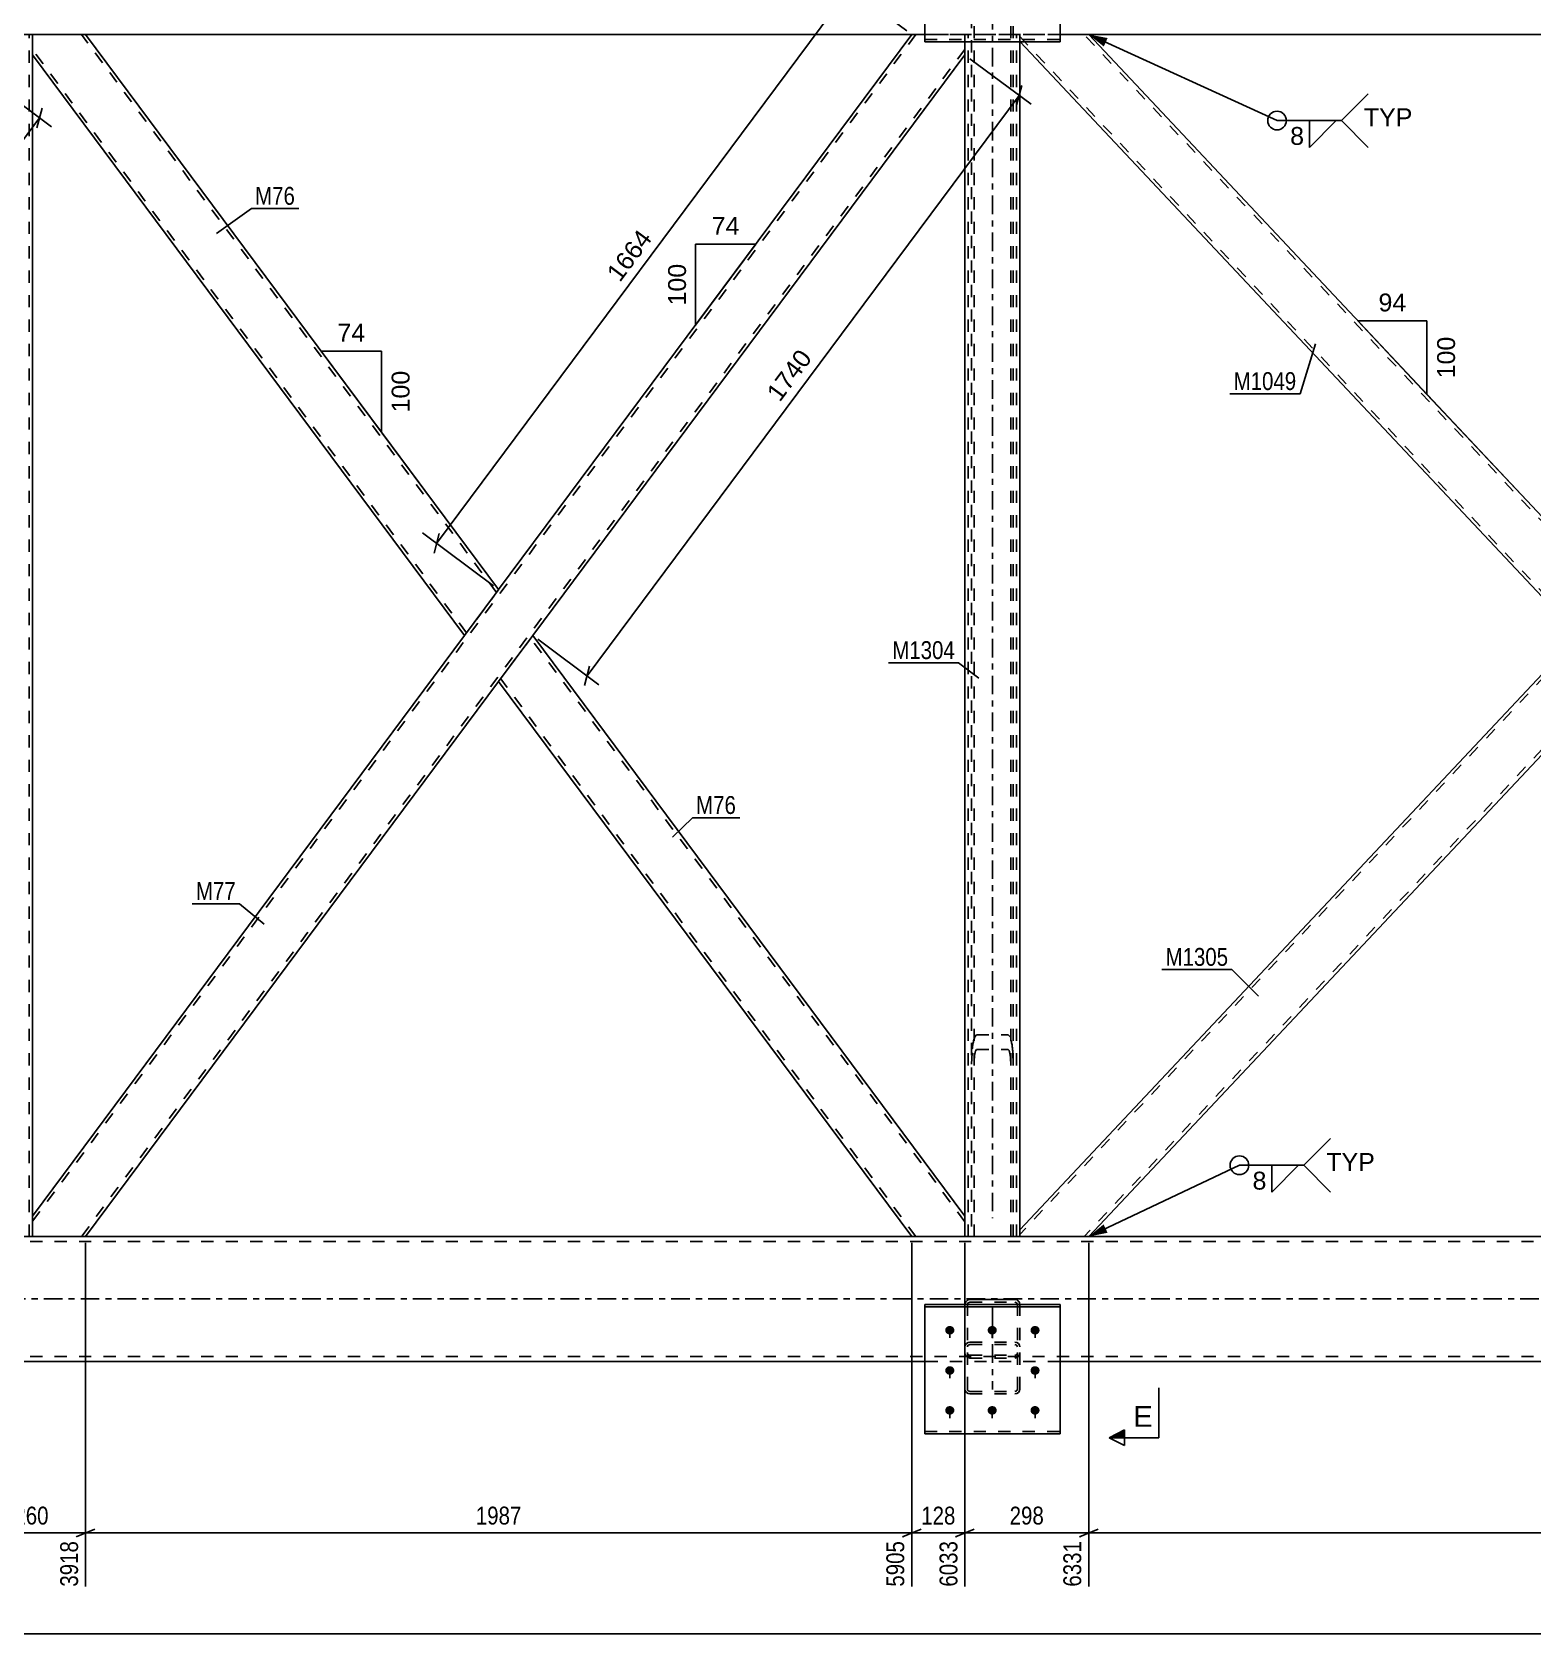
# Model space of a CAD drawing. Header units: millimetres. Extents: x -130 to 1059, y -611 to 230.
# Drawn here: x 212.6 to 453.3, y -266.4 to -9.6 of the extents above; entities that cross this region are included whole.
import ezdxf

# ---------------------------------------------------------------- set-up
doc = ezdxf.new("R2010")
doc.units = ezdxf.units.MM
doc.linetypes.add('DXK_LINE_DOT2', pattern=[3.9198, 1.9599, -1.9599])
doc.linetypes.add('DXK_LINE_DOT3', pattern=[5.9187, 2.979, -0.9799, 0.9799, -0.9799])
doc.styles.add('Arial', font='ARIAL.TTF', dxfattribs={"height": 0.2})
doc.styles.add('Arial Narrow', font='ARIALN.TTF', dxfattribs={"height": 0.2})

# ---------------------------------------------------------------- blocks, each defined once
blk = doc.blocks.new('Part-814407902-1608 - 1390')
at = {"color": 2, "linetype": 'Continuous'}
for p, q in [((377.45, -213.56), (355.78, -213.56)), ((355.78, -213.56), (355.78, -234.28)), ((355.78, -213.92), (377.45, -213.92)), ((377.45, -234.28), (377.45, -213.56)), ((355.78, -234.28), (377.45, -234.28))]:
    blk.add_line(p, q, dxfattribs=at)
at = {"color": 7, "linetype": 'DXK_LINE_DOT2'}
blk.add_line((355.78, -233.92), (377.45, -233.92), dxfattribs=at)
blk = doc.blocks.new('Part-814407902-1528 - 1390')
at = {"color": 2, "linetype": 'Continuous'}
for p, q in [((287.44, -113.7), (292.92, -106.33)), ((362.2, -199.39), (292.92, -106.33)), ((353.67, -202.67), (287.44, -113.7)), ((362.2, -202.67), (362.2, -199.39))]:
    blk.add_line(p, q, dxfattribs=at)
at = {"color": 7, "linetype": 'DXK_LINE_DOT2'}
for p, q in [((362.2, -200.28), (292.59, -106.78)), ((287.77, -113.25), (287.79, -113.22)), ((354.34, -202.67), (287.77, -113.25)), ((353.67, -202.67), (362.2, -202.67))]:
    blk.add_line(p, q, dxfattribs=at)
blk = doc.blocks.new('Part-814407902-1468 - 1390')
at = {"color": 7, "linetype": 'DXK_LINE_DOT2'}
for p, q in [((371, -10), (362.2, -10)), ((362.2, -13.28), (362.2, -10)), ((362.74, -202.67), (362.74, -10)), ((370.47, -202.67), (370.47, -10)), ((371, -11.18), (371, -10)), ((362.2, -202.67), (362.2, -199.39)), ((371, -202.67), (362.2, -202.67)), ((371, -202.67), (371, -201.57))]:
    blk.add_line(p, q, dxfattribs=at)
at = {"color": 2, "linetype": 'Continuous'}
for p, q in [((371, -201.57), (371, -11.18)), ((362.2, -199.39), (362.2, -13.28))]:
    blk.add_line(p, q, dxfattribs=at)
blk = doc.blocks.new('Part-814407902-1480 - 1390')
at = {"color": 2, "linetype": 'Continuous'}
for p, q in [((362.71, -212.83), (363.01, -212.76)), ((363.01, -212.76), (370.21, -212.76)), ((370.21, -212.76), (370.52, -212.83)), ((362.22, -213.56), (362.27, -213.29)), ((370.95, -213.29), (371, -213.56))]:
    blk.add_line(p, q, dxfattribs=at)
at = {"color": 7, "linetype": 'DXK_LINE_DOT2'}
for p, q in [((362.21, -213.61), (362.22, -213.56)), ((362.21, -227.12), (362.21, -213.61)), ((362.64, -213.45), (362.61, -213.61)), ((362.61, -227.12), (362.61, -213.61)), ((362.73, -213.31), (362.64, -213.45)), ((362.86, -213.22), (362.73, -213.31)), ((363.01, -213.19), (362.86, -213.22)), ((363.01, -213.19), (370.21, -213.19)), ((370.37, -213.22), (370.21, -213.19)), ((370.49, -213.31), (370.37, -213.22)), ((370.58, -213.45), (370.49, -213.31)), ((370.61, -213.61), (370.58, -213.45)), ((370.61, -227.12), (370.61, -213.61)), ((371, -213.56), (371.01, -213.61)), ((371.01, -227.12), (371.01, -213.61)), ((362.27, -220.06), (362.21, -220.35)), ((362.45, -219.82), (362.27, -220.06)), ((362.71, -219.66), (362.45, -219.82)), ((362.61, -220.35), (362.64, -220.21)), ((362.64, -220.21), (362.73, -220.09)), ((363.01, -219.6), (362.71, -219.66)), ((362.73, -220.09), (362.86, -220.01)), ((362.86, -220.01), (363.01, -219.98)), ((363.01, -219.6), (370.21, -219.6)), ((363.01, -219.98), (370.21, -219.98)), ((370.52, -219.66), (370.21, -219.6)), ((370.21, -219.98), (370.37, -220.01)), ((370.37, -220.01), (370.49, -220.09)), ((370.49, -220.09), (370.58, -220.21)), ((370.78, -219.82), (370.52, -219.66)), ((370.58, -220.21), (370.61, -220.35)), ((370.95, -220.06), (370.78, -219.82)), ((371.01, -220.35), (370.95, -220.06)), ((362.27, -221.6), (362.21, -221.27)), ((362.61, -221.27), (362.64, -221.44)), ((362.64, -221.44), (362.73, -221.57)), ((363.01, -222.13), (362.71, -222.06)), ((362.73, -221.57), (362.86, -221.67)), ((362.86, -221.67), (363.01, -221.7)), ((363.01, -221.7), (370.21, -221.7)), ((363.01, -222.13), (370.21, -222.13)), ((370.21, -221.7), (370.37, -221.67)), ((370.52, -222.06), (370.21, -222.13)), ((370.37, -221.67), (370.49, -221.57)), ((370.49, -221.57), (370.58, -221.44)), ((370.58, -221.44), (370.61, -221.27)), ((371.01, -221.27), (370.95, -221.6)), ((362.21, -227.12), (362.27, -227.41)), ((362.27, -227.41), (362.45, -227.65)), ((362.45, -227.65), (362.71, -227.81)), ((362.64, -227.26), (362.61, -227.12)), ((362.73, -227.38), (362.64, -227.26)), ((362.71, -227.81), (363.01, -227.87)), ((362.86, -227.47), (362.73, -227.38)), ((363.01, -227.49), (362.86, -227.47)), ((363.01, -227.49), (370.21, -227.49)), ((363.01, -227.87), (370.21, -227.87)), ((370.37, -227.47), (370.21, -227.49)), ((370.21, -227.87), (370.52, -227.81)), ((370.49, -227.38), (370.37, -227.47)), ((370.58, -227.26), (370.49, -227.38)), ((370.52, -227.81), (370.78, -227.65)), ((370.61, -227.12), (370.58, -227.26)), ((370.78, -227.65), (370.95, -227.41)), ((370.95, -227.41), (371.01, -227.12))]:
    blk.add_line(p, q, dxfattribs=at)
at = {"color": 7, "linetype": 'DXK_LINE_DOT3'}
blk.add_line((366.61, -214.02), (366.61, -227.16), dxfattribs=at)
at = {"color": 2, "linetype": 'Continuous'}
for centre, start, end in [((363.05, -213.58), 114.3199, 159.2417), ((370.18, -213.58), 20.7583, 65.6801)]:
    blk.add_arc(centre, 0.827, start, end, dxfattribs=at)
at = {"color": 7, "linetype": 'DXK_LINE_DOT2'}
for centre, start, end in [((363.05, -221.31), 200.7583, 245.6801), ((370.18, -221.31), 294.3199, 339.2417)]:
    blk.add_arc(centre, 0.827, start, end, dxfattribs=at)
blk = doc.blocks.new('Part-814407902-1559 - 1390')
at = {"color": 7, "linetype": 'DXK_LINE_DOT3'}
blk.add_line((366.61, 29.28), (366.61, -199.72), dxfattribs=at)
at = {"color": 7, "linetype": 'DXK_LINE_DOT2'}
for p, q in [((363.34, 20.55), (363.28, 20.43)), ((363.51, 20.65), (363.34, 20.55)), ((363.77, 20.72), (363.51, 20.65)), ((364.08, 20.74), (363.77, 20.72)), ((363.8, 20.54), (363.85, 20.55)), ((363.85, 20.55), (363.93, 20.57)), ((363.93, 20.57), (364.08, 20.58)), ((369.15, 20.74), (364.08, 20.74)), ((369.15, 20.58), (364.08, 20.58)), ((369.45, 20.72), (369.15, 20.74)), ((369.15, 20.58), (369.3, 20.57)), ((369.3, 20.57), (369.43, 20.54)), ((369.71, 20.65), (369.45, 20.72)), ((369.88, 20.55), (369.71, 20.65)), ((369.95, 20.43), (369.88, 20.55)), ((363.28, 20.43), (363.28, -202.67)), ((363.28, 18.43), (363.34, 18.31)), ((363.34, 18.31), (363.51, 18.21)), ((363.51, 18.21), (363.77, 18.14)), ((363.68, 20.43), (363.71, 20.49)), ((363.68, -202.67), (363.68, 20.43)), ((363.71, 18.37), (363.68, 18.43)), ((363.71, 20.49), (363.8, 20.54)), ((363.8, 18.32), (363.71, 18.37)), ((363.77, 18.14), (364.08, 18.12)), ((363.8, 18.32), (363.85, 18.31)), ((363.85, 18.31), (363.93, 18.29)), ((363.93, 18.29), (364.08, 18.27)), ((369.15, 18.27), (364.08, 18.27)), ((369.15, 18.12), (364.08, 18.12)), ((369.3, 18.29), (369.15, 18.27)), ((369.15, 18.12), (369.45, 18.14)), ((369.43, 18.32), (369.3, 18.29)), ((369.43, 20.54), (369.51, 20.49)), ((369.51, 18.37), (369.43, 18.32)), ((369.45, 18.14), (369.71, 18.21)), ((369.51, 20.49), (369.55, 20.43)), ((369.55, 18.43), (369.51, 18.37)), ((369.55, -202.67), (369.55, 20.43)), ((369.71, 18.21), (369.88, 18.31)), ((369.88, 18.31), (369.95, 18.43)), ((369.95, -202.67), (369.95, 20.43)), ((364.08, -170.32), (363.77, -170.67)), ((364.08, -170.32), (369.15, -170.32)), ((369.45, -170.67), (369.15, -170.32)), ((363.34, -173.21), (363.28, -175.01)), ((363.68, -175.01), (363.71, -174.11)), ((363.93, -172.84), (364.08, -172.66)), ((364.08, -172.66), (369.15, -172.66)), ((369.15, -172.66), (369.3, -172.84)), ((369.51, -174.11), (369.55, -175.01)), ((369.95, -175.01), (369.88, -173.21)), ((363.28, -202.67), (369.95, -202.67))]:
    blk.add_line(p, q, dxfattribs=at)
for centre, radius, start, end in [((372.8, -173.52), 9.47, 162.5062, 178.1392), ((360.42, -173.52), 9.47, 1.8608, 17.4938), ((368.44, -174.26), 4.73, 162.5062, 178.1392), ((364.78, -174.26), 4.73, 1.8608, 17.4938)]:
    blk.add_arc(centre, radius, start, end, dxfattribs=at)
blk = doc.blocks.new('Part-814407902-1614 - 1390')
at = {"color": 2, "linetype": 'Continuous'}
for p, q in [((377.45, 9.54), (355.78, 9.54)), ((355.78, 9.54), (355.78, -11.18)), ((355.78, 9.18), (377.45, 9.18)), ((377.45, -11.18), (377.45, 9.54)), ((355.78, -11.18), (377.45, -11.18))]:
    blk.add_line(p, q, dxfattribs=at)
at = {"color": 7, "linetype": 'DXK_LINE_DOT2'}
blk.add_line((355.78, -10.82), (377.45, -10.82), dxfattribs=at)
blk = doc.blocks.new('Part-814407902-1664 - 1390')
at = {"color": 7, "linetype": 'DXK_LINE_DOT2'}
for p, q in [((998.27, -10), (193.38, -10)), ((377.45, -10), (355.78, -10))]:
    blk.add_line(p, q, dxfattribs=at)
at = {"color": 2, "linetype": 'Continuous'}
for p, q in [((355.78, -10), (204.27, -10)), ((755.78, -10), (377.45, -10))]:
    blk.add_line(p, q, dxfattribs=at)
blk = doc.blocks.new('Part-814407902-1667 - 1390')
at = {"color": 2, "linetype": 'Continuous'}
for p, q in [((923.6, -202.67), (204.27, -202.67)), ((355.78, -222.67), (139.94, -222.67)), ((755.78, -222.67), (377.45, -222.67))]:
    blk.add_line(p, q, dxfattribs=at)
at = {"color": 7, "linetype": 'DXK_LINE_DOT2'}
for p, q in [((931.6, -203.47), (-40, -203.47)), ((931.6, -221.87), (-40, -221.87)), ((377.45, -222.67), (355.78, -222.67))]:
    blk.add_line(p, q, dxfattribs=at)
at = {"color": 7, "linetype": 'DXK_LINE_DOT3'}
blk.add_line((-40, -212.67), (931.6, -212.67), dxfattribs=at)
blk = doc.blocks.new('Bolt-814407902-1799 - 1390')
at = {"linetype": 'Continuous'}
for points in [[(359.78, -216.99), (359.93, -217.01), (360.08, -217.05), (360.21, -217.12), (360.32, -217.22), (360.41, -217.33), (360.48, -217.47), (360.51, -217.61), (360.51, -217.75), (360.48, -217.89), (360.41, -218.02), (360.32, -218.14), (360.21, -218.24), (360.08, -218.31), (359.93, -218.35), (359.78, -218.37), (359.63, -218.35), (359.48, -218.31), (359.35, -218.24), (359.23, -218.14), (359.14, -218.02), (359.08, -217.89), (359.05, -217.75), (359.05, -217.61), (359.08, -217.47), (359.14, -217.33), (359.23, -217.22), (359.35, -217.12), (359.48, -217.05), (359.63, -217.01)], [(366.58, -216.99), (366.73, -217.01), (366.88, -217.05), (367.01, -217.12), (367.12, -217.22), (367.21, -217.33), (367.28, -217.47), (367.31, -217.61), (367.31, -217.75), (367.28, -217.89), (367.21, -218.02), (367.12, -218.14), (367.01, -218.24), (366.88, -218.31), (366.73, -218.35), (366.58, -218.37), (366.43, -218.35), (366.28, -218.31), (366.15, -218.24), (366.03, -218.14), (365.94, -218.02), (365.88, -217.89), (365.85, -217.75), (365.85, -217.61), (365.88, -217.47), (365.94, -217.33), (366.03, -217.22), (366.15, -217.12), (366.28, -217.05), (366.43, -217.01)], [(373.45, -216.99), (373.6, -217.01), (373.74, -217.05), (373.88, -217.12), (373.99, -217.22), (374.08, -217.33), (374.14, -217.47), (374.17, -217.61), (374.17, -217.75), (374.14, -217.89), (374.08, -218.02), (373.99, -218.14), (373.88, -218.24), (373.74, -218.31), (373.6, -218.35), (373.45, -218.37), (373.29, -218.35), (373.15, -218.31), (373.01, -218.24), (372.9, -218.14), (372.81, -218.02), (372.75, -217.89), (372.72, -217.75), (372.72, -217.61), (372.75, -217.47), (372.81, -217.33), (372.9, -217.22), (373.01, -217.12), (373.15, -217.05), (373.29, -217.01)], [(359.78, -223.44), (359.93, -223.46), (360.08, -223.5), (360.21, -223.57), (360.32, -223.67), (360.41, -223.79), (360.48, -223.92), (360.51, -224.06), (360.51, -224.2), (360.48, -224.34), (360.41, -224.48), (360.32, -224.59), (360.21, -224.69), (360.08, -224.76), (359.93, -224.81), (359.78, -224.82), (359.63, -224.81), (359.48, -224.76), (359.35, -224.69), (359.23, -224.59), (359.14, -224.48), (359.08, -224.34), (359.05, -224.2), (359.05, -224.06), (359.08, -223.92), (359.14, -223.79), (359.23, -223.67), (359.35, -223.57), (359.48, -223.5), (359.63, -223.46)], [(373.45, -223.44), (373.6, -223.46), (373.74, -223.5), (373.88, -223.57), (373.99, -223.67), (374.08, -223.79), (374.14, -223.92), (374.17, -224.06), (374.17, -224.2), (374.14, -224.34), (374.08, -224.48), (373.99, -224.59), (373.88, -224.69), (373.74, -224.76), (373.6, -224.81), (373.45, -224.82), (373.29, -224.81), (373.15, -224.76), (373.01, -224.69), (372.9, -224.59), (372.81, -224.48), (372.75, -224.34), (372.72, -224.2), (372.72, -224.06), (372.75, -223.92), (372.81, -223.79), (372.9, -223.67), (373.01, -223.57), (373.15, -223.5), (373.29, -223.46)], [(359.78, -229.83), (359.93, -229.85), (360.08, -229.89), (360.21, -229.96), (360.32, -230.06), (360.41, -230.18), (360.48, -230.31), (360.51, -230.45), (360.51, -230.59), (360.48, -230.73), (360.41, -230.87), (360.32, -230.98), (360.21, -231.08), (360.08, -231.15), (359.93, -231.2), (359.78, -231.21), (359.63, -231.2), (359.48, -231.15), (359.35, -231.08), (359.23, -230.98), (359.14, -230.87), (359.08, -230.73), (359.05, -230.59), (359.05, -230.45), (359.08, -230.31), (359.14, -230.18), (359.23, -230.06), (359.35, -229.96), (359.48, -229.89), (359.63, -229.85)], [(366.58, -229.83), (366.73, -229.85), (366.88, -229.89), (367.01, -229.96), (367.12, -230.06), (367.21, -230.18), (367.28, -230.31), (367.31, -230.45), (367.31, -230.59), (367.28, -230.73), (367.21, -230.87), (367.12, -230.98), (367.01, -231.08), (366.88, -231.15), (366.73, -231.2), (366.58, -231.21), (366.43, -231.2), (366.28, -231.15), (366.15, -231.08), (366.03, -230.98), (365.94, -230.87), (365.88, -230.73), (365.85, -230.59), (365.85, -230.45), (365.88, -230.31), (365.94, -230.18), (366.03, -230.06), (366.15, -229.96), (366.28, -229.89), (366.43, -229.85)], [(373.45, -229.83), (373.6, -229.85), (373.74, -229.89), (373.88, -229.96), (373.99, -230.06), (374.08, -230.18), (374.14, -230.31), (374.17, -230.45), (374.17, -230.59), (374.14, -230.73), (374.08, -230.87), (373.99, -230.98), (373.88, -231.08), (373.74, -231.15), (373.6, -231.2), (373.45, -231.21), (373.29, -231.2), (373.15, -231.15), (373.01, -231.08), (372.9, -230.98), (372.81, -230.87), (372.75, -230.73), (372.72, -230.59), (372.72, -230.45), (372.75, -230.31), (372.81, -230.18), (372.9, -230.06), (373.01, -229.96), (373.15, -229.89), (373.29, -229.85)]]:
    blk.add_hatch(color=1, dxfattribs=at).paths.add_polyline_path(points)
at = {"color": 1, "linetype": 'Continuous'}
for p, q in [((359.78, -217.02), (359.78, -218.91)), ((366.58, -217.02), (366.58, -218.91)), ((373.45, -217.02), (373.45, -218.91)), ((359.78, -223.47), (359.78, -225.36)), ((373.45, -223.47), (373.45, -225.36)), ((359.78, -229.86), (359.78, -231.75)), ((366.58, -229.86), (366.58, -231.75)), ((373.45, -229.86), (373.45, -231.75))]:
    blk.add_line(p, q, dxfattribs=at)
blk = doc.blocks.new('Part-814407902-1888 - 1390')
at = {"color": 7, "linetype": 'DXK_LINE_DOT2'}
for p, q in [((212.67, -10), (203.87, -10)), ((203.87, -16.62), (203.87, -10)), ((204.4, -202.67), (204.4, -10)), ((212.14, -202.67), (212.14, -10)), ((212.67, -13.28), (212.67, -10)), ((203.87, -202.67), (203.87, -196.04)), ((212.67, -202.67), (212.67, -199.39)), ((212.67, -202.67), (203.87, -202.67))]:
    blk.add_line(p, q, dxfattribs=at)
at = {"color": 2, "linetype": 'Continuous'}
for p, q in [((212.67, -199.39), (212.67, -13.28)), ((203.87, -196.04), (203.87, -16.62))]:
    blk.add_line(p, q, dxfattribs=at)
blk = doc.blocks.new('Part-814407902-1923 - 1390')
at = {"color": 7, "linetype": 'DXK_LINE_DOT2'}
for p, q in [((382.05, -10), (371, -10)), ((371, -11.1), (371, -10)), ((466.24, -100.3), (381.32, -10)), ((460.93, -105.94), (371, -10.32)), ((371.08, -11.18), (371, -11.1)), ((466.55, -99.97), (465.87, -100.69)), ((460.93, -105.94), (460.96, -105.91))]:
    blk.add_line(p, q, dxfattribs=at)
at = {"color": 2, "linetype": 'Continuous'}
for p, q in [((466.6, -99.91), (382.05, -10)), ((460.56, -106.33), (371.08, -11.18)), ((466.6, -99.91), (465.87, -100.69)), ((465.87, -100.69), (460.56, -106.33))]:
    blk.add_line(p, q, dxfattribs=at)
blk = doc.blocks.new('Part-814407902-1928 - 1390')
at = {"color": 7, "linetype": 'DXK_LINE_DOT2'}
for p, q in [((551.89, -10), (371, -202.34)), ((562.2, -10), (551.16, -10)), ((562.2, -10.32), (381.32, -202.67)), ((466.6, -99.91), (460.56, -106.33)), ((472.64, -106.33), (466.6, -112.76)), ((382.05, -202.67), (371, -202.67))]:
    blk.add_line(p, q, dxfattribs=at)
at = {"color": 2, "linetype": 'Continuous'}
for p, q in [((551.16, -10), (466.6, -99.91)), ((562.2, -11.1), (562.2, -10)), ((562.2, -11.1), (472.64, -106.33)), ((460.56, -106.33), (371, -201.57)), ((466.6, -112.76), (382.05, -202.67)), ((371, -202.67), (371, -201.57))]:
    blk.add_line(p, q, dxfattribs=at)
blk = doc.blocks.new('Part-814407902-1933 - 1390')
at = {"color": 2, "linetype": 'Continuous'}
for p, q in [((212.67, -10), (212.67, -13.28)), ((287.44, -98.97), (221.2, -10)), ((212.67, -13.28), (281.95, -106.33)), ((286.77, -99.86), (281.95, -106.33)), ((286.77, -99.86), (287.44, -98.97))]:
    blk.add_line(p, q, dxfattribs=at)
at = {"color": 7, "linetype": 'DXK_LINE_DOT2'}
for p, q in [((221.2, -10), (212.67, -10)), ((287.1, -99.41), (220.54, -10)), ((282.28, -105.89), (212.67, -12.39)), ((287.39, -99.03), (286.77, -99.86)), ((282.28, -105.89), (282.31, -105.85))]:
    blk.add_line(p, q, dxfattribs=at)
blk = doc.blocks.new('Part-814407902-1948 - 1390')
at = {"color": 7, "linetype": 'DXK_LINE_DOT2'}
for p, q in [((354.34, -10), (212.67, -200.28)), ((353.67, -10), (362.2, -10)), ((362.2, -11.18), (362.2, -10)), ((362.2, -12.38), (220.54, -202.67)), ((287.44, -98.97), (281.95, -106.33)), ((292.92, -106.33), (287.44, -113.7)), ((221.2, -202.67), (212.67, -202.67))]:
    blk.add_line(p, q, dxfattribs=at)
at = {"color": 2, "linetype": 'Continuous'}
for p, q in [((353.67, -10), (287.44, -98.97)), ((362.2, -13.28), (362.2, -11.18)), ((362.2, -13.28), (292.92, -106.33)), ((281.95, -106.33), (212.67, -199.39)), ((287.44, -113.7), (221.2, -202.67)), ((212.67, -202.67), (212.67, -199.39))]:
    blk.add_line(p, q, dxfattribs=at)
blk = doc.blocks.new('AngleDimension-814407902-2432 - 1390')
at = {"color": 7, "linetype": 'Continuous'}
for p, q in [((318.98, -43.6), (328.66, -43.6)), ((318.98, -56.59), (328.66, -43.6)), ((318.98, -56.59), (318.98, -43.6)), ((323.39, -50.67), (328.66, -43.6))]:
    blk.add_line(p, q, dxfattribs=at)
at = {"color": 0}
for points in [[(326.64, -42.7), (326.64, -38.5), (321, -38.5), (321, -42.7)], [(318.08, -46.16), (313.88, -46.16), (313.88, -54.03), (318.08, -54.03)]]:
    blk.add_wipeout(points, dxfattribs=at)
at = {"color": 3, "style": 'Arial'}
blk.add_text('74', height=2.865, dxfattribs=at).set_placement((321.6, -42.1))
blk.add_text('100', height=2.865, rotation=90.0002, dxfattribs=at).set_placement((317.48, -53.43))
blk = doc.blocks.new('AngleDimension-814407902-2520 - 1390')
at = {"color": 7, "linetype": 'Continuous'}
for p, q in [((436.29, -55.88), (425.19, -55.88)), ((436.29, -67.68), (425.19, -55.88)), ((436.29, -67.68), (436.29, -55.88)), ((453.14, -85.6), (436.29, -67.68))]:
    blk.add_line(p, q, dxfattribs=at)
at = {"color": 0}
for points in [[(433.57, -54.98), (433.57, -50.78), (427.92, -50.78), (427.92, -54.98)], [(441.39, -57.84), (437.19, -57.84), (437.19, -65.71), (441.39, -65.71)]]:
    blk.add_wipeout(points, dxfattribs=at)
at = {"color": 3, "style": 'Arial'}
blk.add_text('94', height=2.865, dxfattribs=at).set_placement((428.52, -54.38))
blk.add_text('100', height=2.865, rotation=90.0002, dxfattribs=at).set_placement((440.79, -65.11))
blk = doc.blocks.new('StraightDimension-814407902-2680 - 1390')
at = {"color": 7, "linetype": 'Continuous'}
for p, q in [((352.87, -9.4), (341.44, -0.9)), ((343.32, -4.16), (344.14, -1.04)), ((277.49, -91.56), (343.73, -2.6)), ((286.63, -98.37), (275.21, -89.86)), ((277.91, -90), (277.08, -93.12))]:
    blk.add_line(p, q, dxfattribs=at)
at = {"color": 0}
blk.add_wipeout([(313.02, -42.58), (309.66, -40.08), (303.63, -48.17), (307, -50.68)], dxfattribs=at)
at = {"color": 3, "style": 'Arial'}
blk.add_text('1664', height=2.865, rotation=53.3309, dxfattribs=at).set_placement((306.87, -49.84))
blk = doc.blocks.new('StraightDimension-814407902-31407 - 1390')
at = {"color": 7, "linetype": 'Continuous'}
for p, q in [((221.2, -203.67), (221.2, -258.78)), ((353.67, -203.67), (353.67, -258.78)), ((222.7, -249.57), (219.7, -250.77)), ((221.2, -250.17), (353.67, -250.17)), ((352.17, -250.77), (355.17, -249.57))]:
    blk.add_line(p, q, dxfattribs=at)
at = {"color": 0}
blk.add_wipeout([(291.69, -249.42), (291.69, -245.22), (283.18, -245.22), (283.18, -249.42)], dxfattribs=at)
at = {"color": 0, "linetype": 'Continuous'}
blk.add_wipeout([(353.07, -250.87), (348.87, -250.87), (348.87, -259.38), (353.07, -259.38)], dxfattribs=at)
at = {"color": 3, "style": 'Arial Narrow'}
blk.add_text('1987', height=2.863, dxfattribs=at).set_placement((283.78, -248.82))
at = {"color": 3, "linetype": 'Continuous', "style": 'Arial Narrow'}
blk.add_text('5905', height=2.863, rotation=90.0002, dxfattribs=at).set_placement((352.47, -258.78))
blk = doc.blocks.new('AngleDimension-814407902-2874 - 1390')
at = {"color": 7, "linetype": 'Continuous'}
for p, q in [((268.65, -60.73), (258.97, -60.73)), ((268.65, -73.73), (258.97, -60.73)), ((268.65, -73.73), (268.65, -60.73)), ((274.72, -81.88), (268.65, -73.73))]:
    blk.add_line(p, q, dxfattribs=at)
at = {"color": 0}
for points in [[(266.63, -59.83), (266.63, -55.63), (260.99, -55.63), (260.99, -59.83)], [(273.75, -63.3), (269.55, -63.3), (269.55, -71.17), (273.75, -71.17)]]:
    blk.add_wipeout(points, dxfattribs=at)
at = {"color": 3, "style": 'Arial'}
blk.add_text('74', height=2.865, dxfattribs=at).set_placement((261.59, -59.23))
blk.add_text('100', height=2.865, rotation=90.0002, dxfattribs=at).set_placement((273.15, -70.57))
blk = doc.blocks.new('StraightDimension-814407902-31406 - 1390')
at = {"color": 7, "linetype": 'Continuous'}
for p, q in [((353.67, -203.67), (353.67, -258.78)), ((362.2, -203.67), (362.2, -258.78)), ((352.17, -250.77), (355.17, -249.57)), ((353.67, -250.17), (362.2, -250.17)), ((363.7, -249.57), (360.7, -250.77))]:
    blk.add_line(p, q, dxfattribs=at)
at = {"color": 0}
blk.add_wipeout([(361.28, -249.42), (361.28, -245.22), (354.6, -245.22), (354.6, -249.42)], dxfattribs=at)
at = {"color": 0, "linetype": 'Continuous'}
blk.add_wipeout([(361.6, -250.87), (357.4, -250.87), (357.4, -259.38), (361.6, -259.38)], dxfattribs=at)
at = {"color": 3, "style": 'Arial Narrow'}
blk.add_text('128', height=2.863, dxfattribs=at).set_placement((355.2, -248.82))
at = {"color": 3, "linetype": 'Continuous', "style": 'Arial Narrow'}
blk.add_text('6033', height=2.863, rotation=90.0002, dxfattribs=at).set_placement((361, -258.78))
blk = doc.blocks.new('StraightDimension-814407902-31405 - 1390')
at = {"color": 7, "linetype": 'Continuous'}
for p, q in [((362.2, -203.67), (362.2, -258.78)), ((382.05, -203.67), (382.05, -258.78)), ((363.7, -249.57), (360.7, -250.77)), ((362.2, -250.17), (382.05, -250.17)), ((380.55, -250.77), (383.55, -249.57))]:
    blk.add_line(p, q, dxfattribs=at)
at = {"color": 0}
blk.add_wipeout([(375.47, -249.42), (375.47, -245.22), (368.78, -245.22), (368.78, -249.42)], dxfattribs=at)
at = {"color": 0, "linetype": 'Continuous'}
blk.add_wipeout([(381.45, -250.87), (377.25, -250.87), (377.25, -259.38), (381.45, -259.38)], dxfattribs=at)
at = {"color": 3, "style": 'Arial Narrow'}
blk.add_text('298', height=2.863, dxfattribs=at).set_placement((369.38, -248.82))
at = {"color": 3, "linetype": 'Continuous', "style": 'Arial Narrow'}
blk.add_text('6331', height=2.863, rotation=90.0002, dxfattribs=at).set_placement((380.85, -258.78))
blk = doc.blocks.new('StraightDimension-814407902-2076 - 1390')
at = {"color": 7, "linetype": 'Continuous'}
for p, q in [((204.67, -16.55), (215.75, -24.8)), ((213.41, -24.93), (214.24, -21.81)), ((143.47, -117.88), (213.83, -23.37)), ((134.31, -111.06), (145.39, -119.31)), ((143.88, -116.32), (143.05, -119.44))]:
    blk.add_line(p, q, dxfattribs=at)
at = {"color": 0}
blk.add_wipeout([(181.06, -66.13), (177.69, -63.62), (171.66, -71.72), (175.03, -74.23)], dxfattribs=at)
at = {"color": 3, "style": 'Arial'}
blk.add_text('1767', height=2.865, rotation=53.3309, dxfattribs=at).set_placement((174.91, -73.39))
blk = doc.blocks.new('StraightDimension-814407902-2446 - 1390')
at = {"color": 7, "linetype": 'Continuous'}
blk.add_line((-40, -266.36), (999.98, -266.36), dxfattribs=at)
blk = doc.blocks.new('StraightDimension-814407902-2665 - 1390')
at = {"color": 7, "linetype": 'Continuous'}
for p, q in [((363.01, -13.88), (372.82, -21.18)), ((301.61, -112.8), (370.89, -19.75)), ((370.48, -21.31), (371.31, -18.18)), ((293.72, -106.93), (303.53, -114.23)), ((302.02, -111.24), (301.2, -114.36))]:
    blk.add_line(p, q, dxfattribs=at)
at = {"color": 0}
blk.add_wipeout([(338.66, -61.78), (335.29, -59.27), (329.27, -67.37), (332.63, -69.87)], dxfattribs=at)
at = {"color": 3, "style": 'Arial'}
blk.add_text('1740', height=2.865, rotation=53.3309, dxfattribs=at).set_placement((332.51, -69.03))
blk = doc.blocks.new('StraightDimension-814407902-31408 - 1390')
at = {"color": 7, "linetype": 'Continuous'}
for p, q in [((203.87, -203.66), (203.87, -258.78)), ((221.2, -203.67), (221.2, -258.78)), ((205.37, -249.57), (202.37, -250.77)), ((203.87, -250.17), (221.2, -250.17)), ((219.7, -250.77), (222.7, -249.57))]:
    blk.add_line(p, q, dxfattribs=at)
at = {"color": 0}
blk.add_wipeout([(215.88, -249.42), (215.88, -245.22), (209.19, -245.22), (209.19, -249.42)], dxfattribs=at)
at = {"color": 0, "linetype": 'Continuous'}
blk.add_wipeout([(220.6, -250.87), (216.4, -250.87), (216.4, -259.38), (220.6, -259.38)], dxfattribs=at)
at = {"color": 3, "style": 'Arial Narrow'}
blk.add_text('260', height=2.863, dxfattribs=at).set_placement((209.79, -248.82))
at = {"color": 3, "linetype": 'Continuous', "style": 'Arial Narrow'}
blk.add_text('3918', height=2.863, rotation=90.0002, dxfattribs=at).set_placement((220, -258.78))
blk = doc.blocks.new('StraightDimension-814407902-31404 - 1390')
at = {"color": 7, "linetype": 'Continuous'}
for p, q in [((382.05, -203.67), (382.05, -258.78)), ((551.16, -203.67), (551.16, -258.78)), ((383.55, -249.57), (380.55, -250.77)), ((382.05, -250.17), (551.16, -250.17)), ((549.66, -250.77), (552.66, -249.57))]:
    blk.add_line(p, q, dxfattribs=at)
at = {"color": 0}
blk.add_wipeout([(470.86, -249.42), (470.86, -245.22), (462.35, -245.22), (462.35, -249.42)], dxfattribs=at)
at = {"color": 0, "linetype": 'Continuous'}
blk.add_wipeout([(550.56, -250.87), (546.36, -250.87), (546.36, -259.38), (550.56, -259.38)], dxfattribs=at)
at = {"color": 3, "style": 'Arial Narrow'}
blk.add_text('2537', height=2.863, dxfattribs=at).set_placement((462.95, -248.82))
at = {"color": 3, "linetype": 'Continuous', "style": 'Arial Narrow'}
blk.add_text('8867', height=2.863, rotation=90.0002, dxfattribs=at).set_placement((549.96, -258.78))
blk = doc.blocks.new('Mark-814407902-1464 - 1390')
at = {"color": 0}
blk.add_wipeout([(360.6, -110.1), (360.6, -107.1), (350.55, -107.1), (350.55, -110.1)], dxfattribs=at)
blk.add_wipeout([(360.6, -110.1), (360.6, -107.1), (350.55, -107.1), (350.55, -110.1)], dxfattribs=at)
at = {"color": 30, "linetype": 'Continuous'}
for p in [(349.95, -110.7), (364.43, -113.19)]:
    blk.add_line(p, (361.2, -110.7), dxfattribs=at)
at = {"color": 3, "style": 'Arial Narrow'}
blk.add_text('M1304', height=2.863, dxfattribs=at).set_placement((350.55, -110.1))
blk = doc.blocks.new('Mark-814407902-1524 - 1390')
at = {"color": 0}
blk.add_wipeout([(325.49, -134.93), (325.49, -131.93), (319.1, -131.93), (319.1, -134.93)], dxfattribs=at)
blk.add_wipeout([(325.49, -134.93), (325.49, -131.93), (319.1, -131.93), (319.1, -134.93)], dxfattribs=at)
at = {"color": 30, "linetype": 'Continuous'}
for p, q in [((315.3, -138.64), (318.5, -135.53)), ((318.5, -135.53), (326.09, -135.53))]:
    blk.add_line(p, q, dxfattribs=at)
at = {"color": 3, "style": 'Arial Narrow'}
blk.add_text('M76', height=2.863, dxfattribs=at).set_placement((319.1, -134.93))
blk = doc.blocks.new('WeldMark-814407902-42965 - 1390')
at = {"linetype": 'Continuous'}
blk.add_hatch(color=30, dxfattribs=at).paths.add_polyline_path([(384.47, -11.93), (382.05, -10), (385.09, -10.56)])
at = {"color": 30, "linetype": 'Continuous'}
blk.add_line((382.05, -10), (412.25, -23.79), dxfattribs=at)
at = {"color": 3, "linetype": 'Continuous'}
for q in [(426.86, -19.5), (426.86, -28.08)]:
    blk.add_line((422.57, -23.79), q, dxfattribs=at)
blk.add_arc((412.25, -23.79), 1.5, 90, 270, dxfattribs=at)
at = {"color": 0}
blk.add_wipeout([(416.77, -27.89), (416.77, -24.49), (414.15, -24.49), (414.15, -27.89)], dxfattribs=at)
at = {"color": 30, "linetype": 'Continuous'}
blk.add_line((412.25, -23.79), (422.57, -23.79), dxfattribs=at)
at = {"color": 3, "linetype": 'Continuous'}
for p, q in [((417.43, -23.79), (421.71, -23.79)), ((421.71, -23.79), (417.43, -28.08)), ((417.43, -28.08), (417.43, -23.79))]:
    blk.add_line(p, q, dxfattribs=at)
blk.add_arc((412.25, -23.79), 1.5, 270, 90, dxfattribs=at)
at = {"color": 3, "style": 'Arial'}
blk.add_text('8', height=2.87, dxfattribs=at).set_placement((414.35, -27.69))
at = {"color": 0, "linetype": 'Continuous'}
blk.add_wipeout([(433.95, -24.69), (433.95, -21.69), (426.17, -21.69), (426.17, -24.69)], dxfattribs=at)
blk.add_wipeout([(433.95, -24.69), (433.95, -21.69), (426.17, -21.69), (426.17, -24.69)], dxfattribs=at)
at = {"color": 3, "linetype": 'Continuous', "style": 'Arial'}
blk.add_text('TYP', height=2.865, dxfattribs=at).set_placement((426.17, -24.69))
blk = doc.blocks.new('Mark-814407902-1919 - 1390')
at = {"color": 0}
blk.add_wipeout([(415.34, -66.98), (415.34, -63.98), (405.29, -63.98), (405.29, -66.98)], dxfattribs=at)
blk.add_wipeout([(415.34, -66.98), (415.34, -63.98), (405.29, -63.98), (405.29, -66.98)], dxfattribs=at)
at = {"color": 30, "linetype": 'Continuous'}
for p in [(418.41, -59.58), (404.69, -67.58)]:
    blk.add_line(p, (415.94, -67.58), dxfattribs=at)
at = {"color": 3, "style": 'Arial Narrow'}
blk.add_text('M1049', height=2.863, dxfattribs=at).set_placement((405.29, -66.98))
blk = doc.blocks.new('Mark-814407902-1924 - 1390')
at = {"color": 0}
blk.add_wipeout([(404.42, -159.27), (404.42, -156.27), (394.37, -156.27), (394.37, -159.27)], dxfattribs=at)
blk.add_wipeout([(404.42, -159.27), (404.42, -156.27), (394.37, -156.27), (394.37, -159.27)], dxfattribs=at)
at = {"color": 30, "linetype": 'Continuous'}
for p in [(393.77, -159.87), (409.26, -164.11)]:
    blk.add_line(p, (405.02, -159.87), dxfattribs=at)
at = {"color": 3, "style": 'Arial Narrow'}
blk.add_text('M1305', height=2.863, dxfattribs=at).set_placement((394.37, -159.27))
blk = doc.blocks.new('Mark-814407902-1929 - 1390')
at = {"color": 0}
blk.add_wipeout([(254.79, -37.29), (254.79, -34.29), (248.39, -34.29), (248.39, -37.29)], dxfattribs=at)
blk.add_wipeout([(254.79, -37.29), (254.79, -34.29), (248.39, -34.29), (248.39, -37.29)], dxfattribs=at)
at = {"color": 30, "linetype": 'Continuous'}
for p, q in [((242.2, -41.88), (247.79, -37.89)), ((247.79, -37.89), (255.39, -37.89))]:
    blk.add_line(p, q, dxfattribs=at)
at = {"color": 3, "style": 'Arial Narrow'}
blk.add_text('M76', height=2.863, dxfattribs=at).set_placement((248.39, -37.29))
blk = doc.blocks.new('Mark-814407902-1944 - 1390')
at = {"color": 0}
blk.add_wipeout([(245.28, -148.72), (245.28, -145.72), (238.89, -145.72), (238.89, -148.72)], dxfattribs=at)
blk.add_wipeout([(245.28, -148.72), (245.28, -145.72), (238.89, -145.72), (238.89, -148.72)], dxfattribs=at)
at = {"color": 30, "linetype": 'Continuous'}
for p in [(238.29, -149.32), (249.82, -152.59)]:
    blk.add_line(p, (245.88, -149.32), dxfattribs=at)
at = {"color": 3, "style": 'Arial Narrow'}
blk.add_text('M77', height=2.863, dxfattribs=at).set_placement((238.89, -148.72))
blk = doc.blocks.new('SectionMark-814407902-3219 - 1390')
at = {"linetype": 'Continuous'}
for points in [[(387.81, 53.85), (387.81, 52.6), (385.31, 53.85)], [(387.81, -233.66), (387.81, -234.91), (385.31, -234.91)]]:
    blk.add_hatch(color=6, dxfattribs=at).paths.add_polyline_path(points)
at = {"color": 6, "linetype": 'Continuous'}
for p, q in [((385.31, 53.85), (387.81, 55.1)), ((387.81, 52.6), (387.81, 55.1)), ((393.31, 53.85), (385.31, 53.85)), ((385.31, 53.85), (387.81, 52.6)), ((385.31, -234.91), (387.81, -233.66)), ((393.31, -234.91), (385.31, -234.91)), ((387.81, -236.16), (385.31, -234.91)), ((387.81, -233.66), (387.81, -236.16))]:
    blk.add_line(p, q, dxfattribs=at)
at = {"color": 0, "linetype": 'Continuous'}
for points in [[(392.31, 48.6), (392.31, 52.1), (389.2, 52.1), (389.2, 48.6)], [(392.31, -233.16), (392.31, -229.66), (389.2, -229.66), (389.2, -233.16)]]:
    blk.add_wipeout(points, dxfattribs=at)
at = {"color": 6, "linetype": 'Continuous'}
for p, q in [((393.31, 53.85), (393.31, 45.85)), ((393.31, -234.91), (393.31, -226.91))]:
    blk.add_line(p, q, dxfattribs=at)
at = {"color": 3, "linetype": 'Continuous', "style": 'Arial'}
for p in [(389.2, 48.6), (389.2, -233.16)]:
    blk.add_text('E', height=3.34, dxfattribs=at).set_placement(p)
blk = doc.blocks.new('WeldMark-814407902-3259 - 1390')
at = {"linetype": 'Continuous'}
blk.add_hatch(color=30, dxfattribs=at).paths.add_polyline_path([(385.08, -202.06), (382.05, -202.67), (384.44, -200.71)])
at = {"color": 3, "linetype": 'Continuous'}
for q in [(420.83, -186.96), (420.83, -195.53)]:
    blk.add_line((416.55, -191.24), q, dxfattribs=at)
at = {"color": 30, "linetype": 'Continuous'}
blk.add_line((382.05, -202.67), (406.22, -191.24), dxfattribs=at)
at = {"color": 3, "linetype": 'Continuous'}
blk.add_arc((406.22, -191.24), 1.5, 90, 270, dxfattribs=at)
at = {"color": 0}
blk.add_wipeout([(410.75, -195.34), (410.75, -191.94), (408.12, -191.94), (408.12, -195.34)], dxfattribs=at)
at = {"color": 30, "linetype": 'Continuous'}
blk.add_line((406.22, -191.24), (416.55, -191.24), dxfattribs=at)
at = {"color": 3, "linetype": 'Continuous'}
for p, q in [((411.41, -191.24), (415.69, -191.24)), ((415.69, -191.24), (411.41, -195.53)), ((411.41, -195.53), (411.41, -191.24))]:
    blk.add_line(p, q, dxfattribs=at)
blk.add_arc((406.22, -191.24), 1.5, 270, 90, dxfattribs=at)
at = {"color": 3, "style": 'Arial'}
blk.add_text('8', height=2.87, dxfattribs=at).set_placement((408.32, -195.14))
at = {"color": 0, "linetype": 'Continuous'}
blk.add_wipeout([(427.92, -192.14), (427.92, -189.14), (420.15, -189.14), (420.15, -192.14)], dxfattribs=at)
blk.add_wipeout([(427.92, -192.14), (427.92, -189.14), (420.15, -189.14), (420.15, -192.14)], dxfattribs=at)
at = {"color": 3, "linetype": 'Continuous', "style": 'Arial'}
blk.add_text('TYP', height=2.865, dxfattribs=at).set_placement((420.15, -192.14))

msp = doc.modelspace()

# ---------------------------------------------------------------- block references
for name in ['Part-814407902-1559 - 1390', 'Part-814407902-1664 - 1390', 'Part-814407902-1614 - 1390', 'Part-814407902-1888 - 1390', 'Part-814407902-1933 - 1390', 'Part-814407902-1948 - 1390', 'Part-814407902-1468 - 1390', 'Part-814407902-1923 - 1390', 'Part-814407902-1928 - 1390', 'Part-814407902-1528 - 1390', 'Part-814407902-1667 - 1390', 'Part-814407902-1480 - 1390', 'Part-814407902-1608 - 1390', 'Bolt-814407902-1799 - 1390']:
    msp.add_blockref(name, (0, 0))

# ---------------------------------------------------------------- next in the draw order: block references
for name in ['StraightDimension-814407902-2076 - 1390', 'AngleDimension-814407902-2432 - 1390', 'AngleDimension-814407902-2520 - 1390', 'StraightDimension-814407902-31407 - 1390']:
    msp.add_blockref(name, (0, 0))

# ---------------------------------------------------------------- next in the draw order: block references
for name in ['StraightDimension-814407902-2680 - 1390', 'StraightDimension-814407902-31406 - 1390']:
    msp.add_blockref(name, (0, 0))

# ---------------------------------------------------------------- next in the draw order: block references
for name in ['AngleDimension-814407902-2874 - 1390', 'StraightDimension-814407902-31405 - 1390']:
    msp.add_blockref(name, (0, 0))

# ---------------------------------------------------------------- next in the draw order: block references
msp.add_blockref('StraightDimension-814407902-2446 - 1390', (0, 0))

# ---------------------------------------------------------------- next in the draw order: block references
for name in ['WeldMark-814407902-42965 - 1390', 'StraightDimension-814407902-2665 - 1390', 'Mark-814407902-1929 - 1390', 'Mark-814407902-1919 - 1390', 'Mark-814407902-1524 - 1390', 'Mark-814407902-1944 - 1390', 'Mark-814407902-1924 - 1390', 'StraightDimension-814407902-31408 - 1390', 'StraightDimension-814407902-31404 - 1390']:
    msp.add_blockref(name, (0, 0))

# ---------------------------------------------------------------- next in the draw order: block references
for name in ['SectionMark-814407902-3219 - 1390', 'Mark-814407902-1464 - 1390']:
    msp.add_blockref(name, (0, 0))

# ---------------------------------------------------------------- next in the draw order: block references
msp.add_blockref('WeldMark-814407902-3259 - 1390', (0, 0))

doc.saveas('drawing.dxf')
